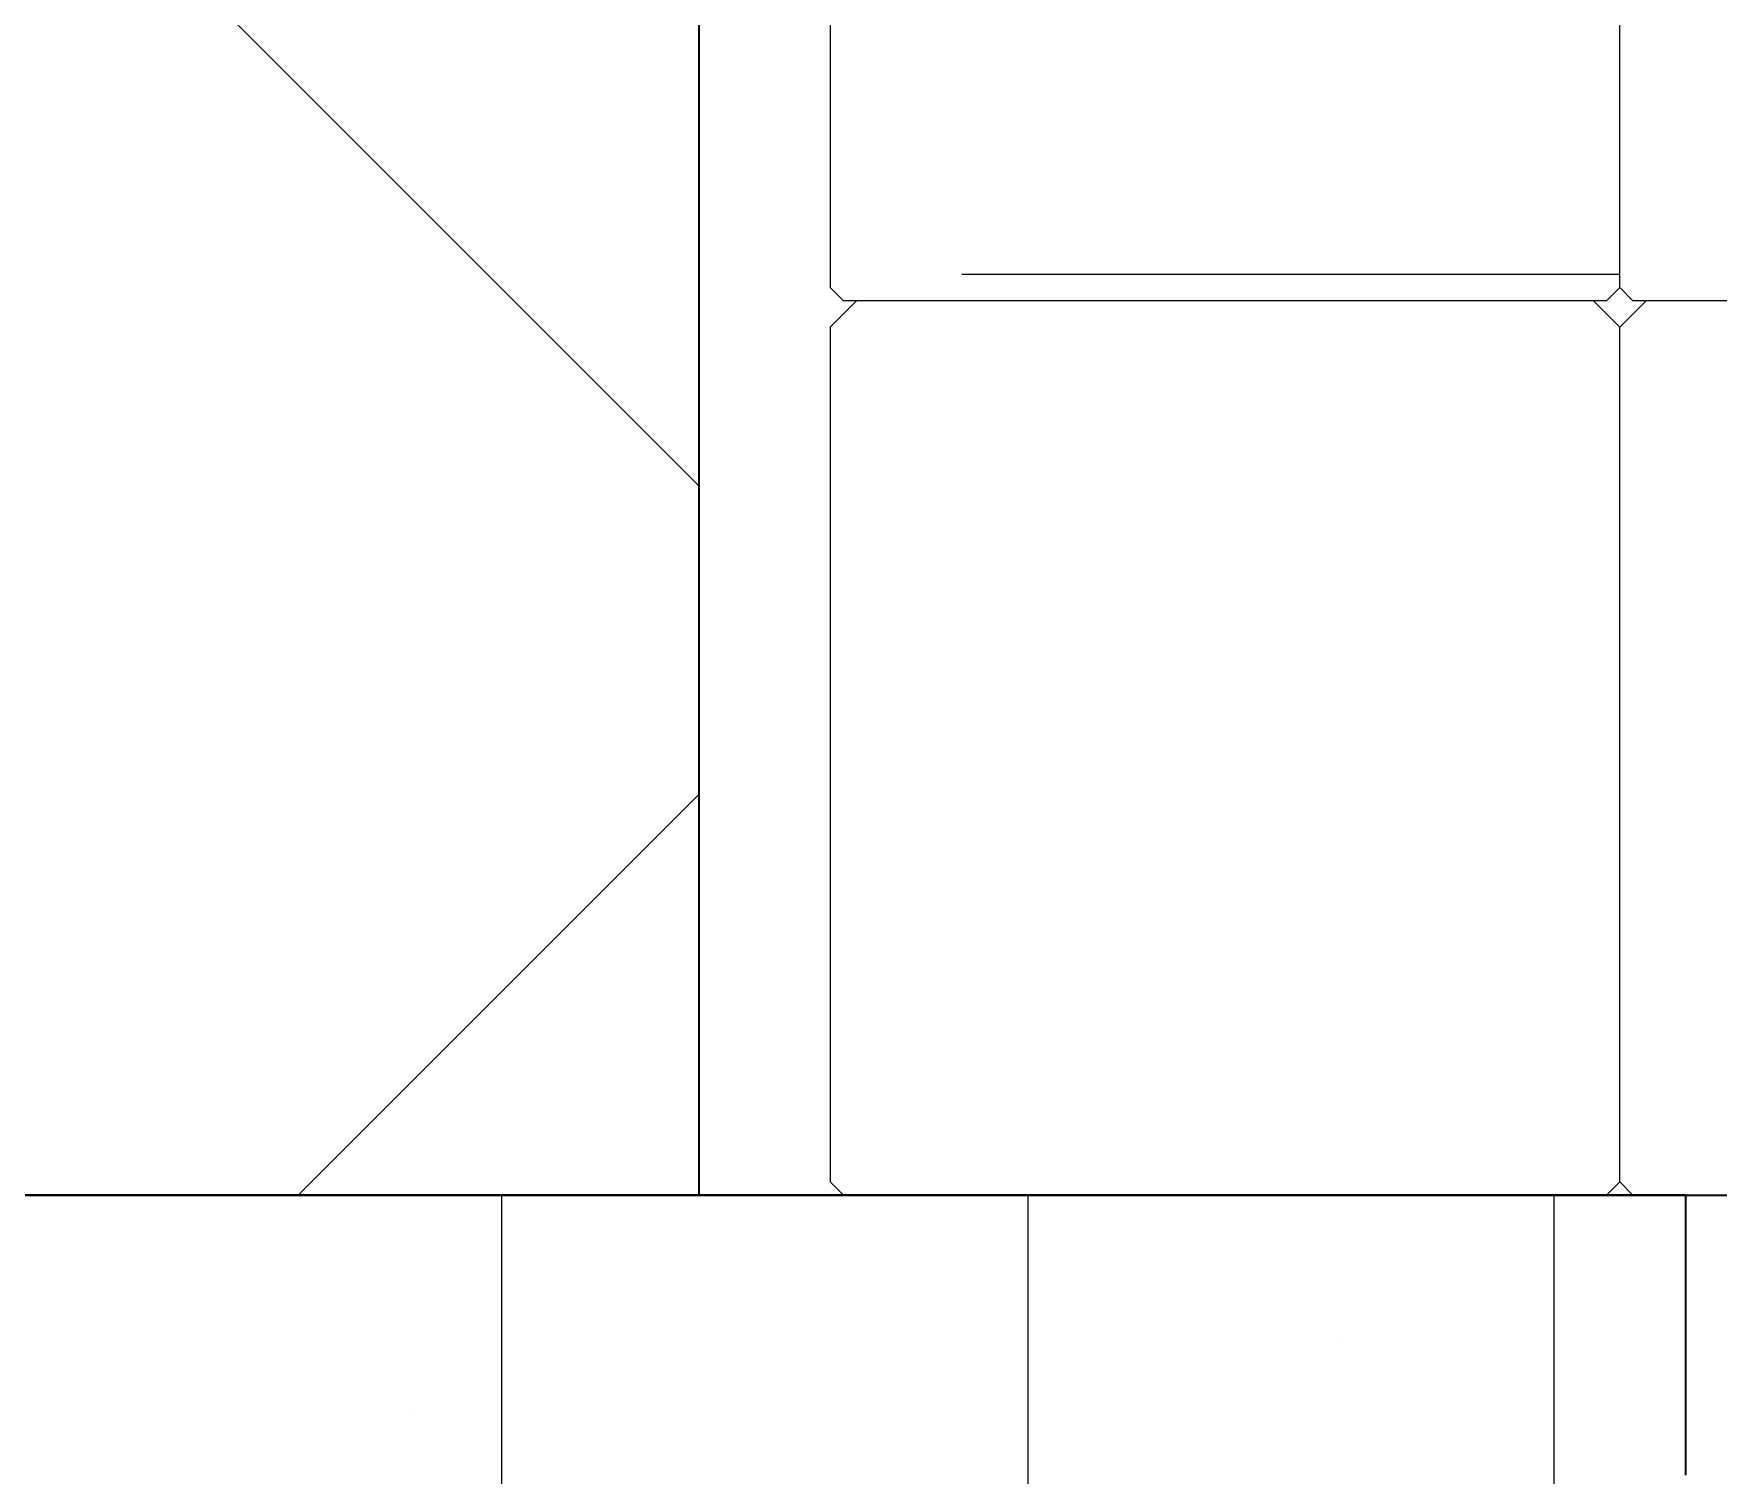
# Model space of a CAD drawing. Header units: centimetres. Extents: x 0.3 to 84.3, y 0.3 to 59.7.
# Drawn here: x 38.2789 to 38.535, y 19.7314 to 19.9506 of the extents above; entities that cross this region are included whole.
import ezdxf

# ---------------------------------------------------------------- set-up
doc = ezdxf.new("R2010")
doc.units = ezdxf.units.CM
for name, pattern in [('AUSGEZOGEN', [0]), ('PHANTOM', [63.50000000000001, 31.75, -6.35, 6.35, -6.35, 6.35, -6.35]), ('PUNKT', [6.35, 0, -6.35]), ('VERDECKT', [9.524999999999999, 6.35, -3.175])]:
    doc.linetypes.add(name, pattern=pattern)
for name, color, linetype, lineweight in [('Bodenplatte', 7, 'AUSGEZOGEN', 35), ('Daemmung', 7, 'AUSGEZOGEN', 35), ('Decke', 7, 'AUSGEZOGEN', 35), ('Deckendaemmung', 7, 'AUSGEZOGEN', 25), ('Fenster', 7, 'AUSGEZOGEN', 35), ('Wand Beton bewehrt', 7, 'AUSGEZOGEN', 35)]:
    doc.layers.add(name, color=color, linetype=linetype, lineweight=lineweight)

msp = doc.modelspace()

# ---------------------------------------------------------------- linework, layer by layer
at = {"layer": 'Bodenplatte', "color": 92, "linetype": 'VERDECKT', "lineweight": 35, "true_color": 0x00c600}
msp.add_line((31.65999929904938, 19.77399946151478), (46.90999895818533, 19.77399946151478), dxfattribs=at)
at = {"layer": 'Daemmung', "color": 7, "linetype": 'AUSGEZOGEN', "lineweight": 35}
for p, q in [((38.37999914884568, 19.77399946151478), (37.57999916672707, 19.77399946151478)), ((38.52999914549292, 19.77399946151478), (38.37999914884568, 19.77399946151478)), ((38.52999914549292, 19.77399946151478), (38.52999914549292, 19.73139855968257))]:
    msp.add_line(p, q, dxfattribs=at)
at = {"layer": 'Daemmung', "color": 7, "linetype": 'AUSGEZOGEN', "lineweight": 25}
for points in [[(38.34999904071831, 19.77399952926743), (38.3499990407183, 19.77399946151478), (38.34999904071829, 19.77399946151478), (38.34999904071829, 19.77399946151478), (38.34999901274303, 19.45399953165162)], [(38.42999904012227, 19.77399952227361), (38.42999904012227, 19.77399946151478), (38.42999904012226, 19.77399946151478), (38.42999904012226, 19.77399946151478), (38.42999901214697, 19.4539995246578)], [(38.50999903952623, 19.77399951527979), (38.50999903952622, 19.77399946151478), (38.50999903952623, 19.77399946151478), (38.50999903952623, 19.77399946151478), (38.50999901155093, 19.45399951766397)]]:
    msp.add_lwpolyline(points, dxfattribs=at)
at = {"layer": 'Decke', "color": 96, "linetype": 'PHANTOM', "lineweight": 35, "true_color": 0x006e00}
msp.add_line((31.65999929904933, 19.77399946151478), (46.90999895818533, 19.77399946151478), dxfattribs=at)
at = {"layer": 'Deckendaemmung', "color": 211, "linetype": 'AUSGEZOGEN', "lineweight": 25, "true_color": 0xff70ff}
for p, q in [((38.4774577387425, 19.75233682724619), (38.4774577387425, 19.75233682724619)), ((38.33651320849321, 19.74099669942468), (38.33651320849321, 19.74099669942468))]:
    msp.add_line(p, q, dxfattribs=at)
at = {"layer": 'Fenster', "color": 7, "linetype": 'AUSGEZOGEN', "lineweight": 25}
for p, q in [((38.39999914839866, 20.12999975351268), (38.39999914839866, 19.91199937919423)), ((38.51999883116661, 19.91199975838568), (38.51999845197648, 20.12999975351268)), ((38.40199876568502, 19.90999975495156), (38.39999876920854, 19.91199975838568)), ((38.51799883469014, 19.90999975495156), (38.51999883116661, 19.91199975838568)), ((38.52199883460068, 19.9099997619092), (38.51999883116661, 19.91199975838568)), ((38.39999875877211, 19.90599975922065), (38.40399876564032, 19.9099997521013)), ((38.51799883469014, 19.90999975495156), (38.40199876568502, 19.90999975495156)), ((38.51999884160303, 19.90599975922065), (38.51599883473483, 19.9099997521013)), ((38.51999884160301, 19.90599975922065), (38.52399883455598, 19.90999976601657)), ((38.57139883349647, 19.90999984783576), (38.52199883460068, 19.9099997619092)), ((38.39999914839866, 19.90600014884581), (38.39999914839866, 19.77599914621783)), ((38.5199990677256, 19.77599976196911), (38.51999884160301, 19.90599975922065)), ((38.40199852972402, 19.77399975793297), (38.39999853264955, 19.77599976196911)), ((38.51799907065113, 19.77399975793297), (38.51999906772561, 19.77599976196911)), ((38.52199907175766, 19.77399976489051), (38.5199990677256, 19.77599976196911)), ((38.4019986264861, 19.77399966117051), (38.51799897388904, 19.77399966117051)), ((38.62599906883389, 19.77399994587904), (38.52199907175766, 19.77399976489051))]:
    msp.add_line(p, q, dxfattribs=at)
at = {"layer": 'Wand Beton bewehrt', "color": 7, "linetype": 'AUSGEZOGEN', "lineweight": 35}
for p, q in [((38.37999914884568, 20.13399945346815), (38.37999914884568, 19.91399945838521)), ((38.37999914884568, 19.91399945838521), (38.37999914884568, 19.77399946151478)), ((37.57999916672707, 19.77399946151478), (38.37999914884568, 19.77399946151478))]:
    msp.add_line(p, q, dxfattribs=at)
at = {"layer": 'Wand Beton bewehrt', "color": 180, "linetype": 'PUNKT', "lineweight": 25}
for p, q in [((44.96999900154773, 19.91399945838521), (38.37999914884568, 19.91399945838521)), ((38.37999914884568, 19.91399945838521), (38.37999914884568, 19.77399946151445)), ((38.37999914884568, 19.77399946151445), (38.52999914549292, 19.77399946151445)), ((38.52999914549292, 19.77399946151445), (38.60999914370478, 19.77399946151445))]:
    msp.add_line(p, q, dxfattribs=at)
at = {"layer": 'Wand Beton bewehrt', "color": 7, "linetype": 'AUSGEZOGEN', "lineweight": 25}
for points in [[(38.37999914884568, 19.88186132846576), (38.12786102384331, 20.13399945346815), (38.1278610238433, 20.13399945346815)], [(38.31908329964081, 19.77399946151478), (38.32253136657694, 19.7774475284509), (38.32253136657694, 19.7774475284509), (38.37999914884568, 19.83491531071964)]]:
    msp.add_lwpolyline(points, dxfattribs=at)

doc.saveas('drawing.dxf')
